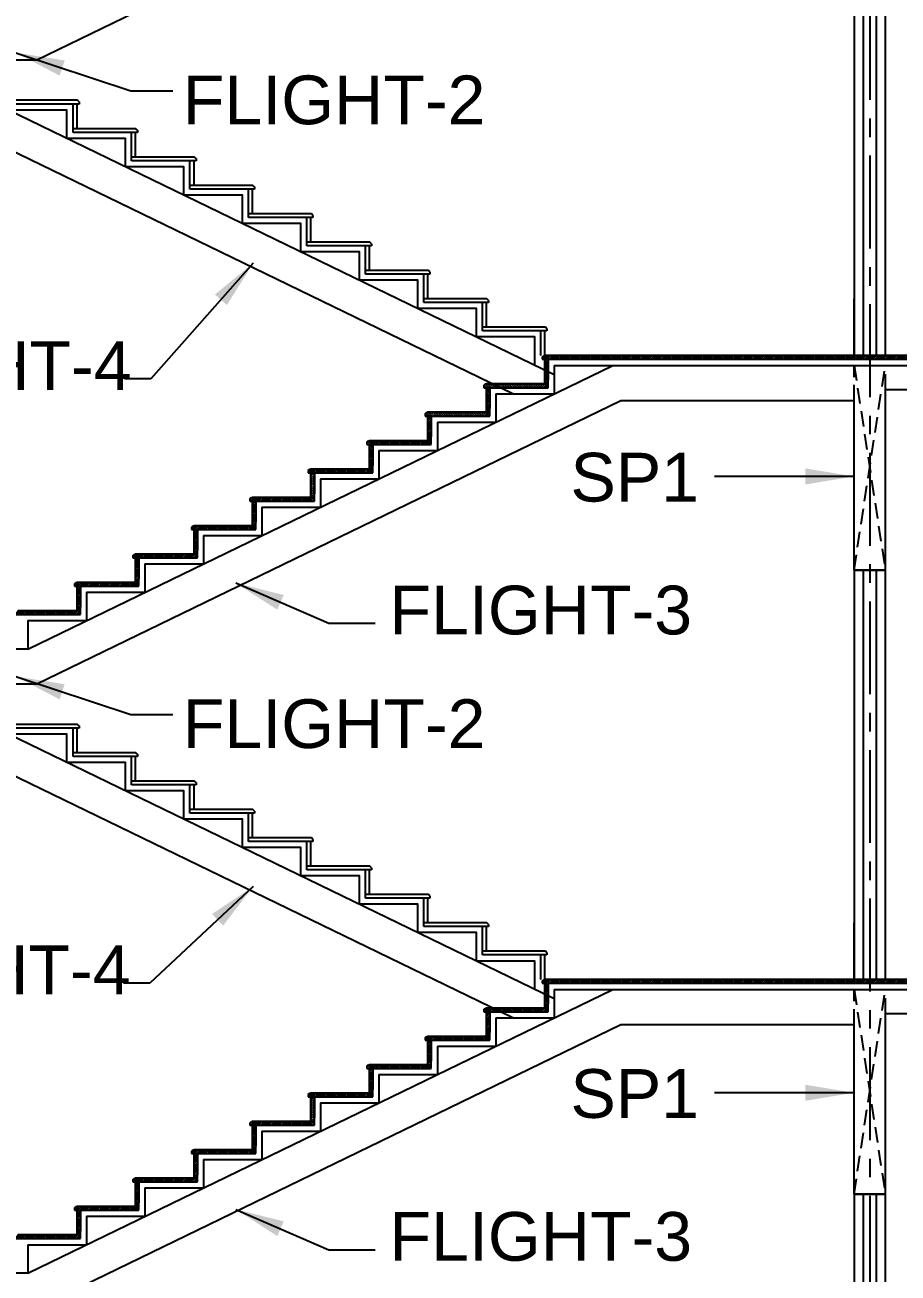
# Model space of a CAD drawing. Header units: inches. Extents: x 42351 to 118476, y -157843 to -108551.
# Drawn here: x 45716 to 50195, y -125202 to -118802 of the extents above; entities that cross this region are included whole.
import ezdxf
from ezdxf.enums import TextEntityAlignment as Align

# ---------------------------------------------------------------- set-up
doc = ezdxf.new("R2010")
doc.units = ezdxf.units.IN
doc.header["$MEASUREMENT"] = 0
doc.linetypes.add('CENTER', pattern=[50.8, 31.75, -6.35, 6.35, -6.35])
doc.linetypes.add('HIDDEN2', pattern=[4.7625, 3.175, -1.5875])
for name, color, linetype in [('1', 8, 'Continuous'), ('4', 4, 'Continuous'), ('AR-Column', 40, 'Continuous'), ('AR-Elevation-3', 15, 'Continuous'), ('AR-Staircase', 14, 'Continuous'), ('AR-Window', 9, 'Continuous'), ('ARROW', 5, 'Continuous'), ('GRID', 8, 'CENTER'), ('STEP LINE', 6, 'Continuous')]:
    doc.layers.add(name, color=color, linetype=linetype)
doc.layers.add('HATCH', color=252, linetype='Continuous', lineweight=9)
doc.layers.add('text', color=4, linetype='Continuous', lineweight=30)
doc.styles.add('T200', font='sanss___.ttf', dxfattribs={"height": 250})
doc.styles.add('T300', font='sanss___.ttf', dxfattribs={"height": 350})
doc.dimstyles.new('T 200', dxfattribs={"dimtxt": 250, "dimasz": 150, "dimexe": 1, "dimexo": 0, "dimgap": 50, "dimtad": 1, "dimdec": 0, "dimdsep": 46, "dimtxsty": 'T200', "dimblk": 'ARCHTICK', "dimcen": 2.5, "dimdle": 1, "dimclrd": 5, "dimclre": 253, "dimclrt": 1, "dimadec": 0, "dimazin": 0, "dimtfac": 1, "dimtdec": 0, "dimtmove": 2, "dimatfit": 3, "dimfxl": 0, "dimarcsym": 0})

# ---------------------------------------------------------------- blocks, each defined once
blk = doc.blocks.new('_ARCHTICK')
at = {"color": 0, "linetype": 'ByBlock', "const_width": 0.15}
blk.add_lwpolyline([(-0.5, -0.5), (0.5, 0.5)], dxfattribs=at)

msp = doc.modelspace()

# ---------------------------------------------------------------- hatches: boundary and pattern name
at = {"layer": 'HATCH'}
h = msp.add_hatch(dxfattribs=at)
h.set_pattern_fill('ANSI31', color=8, scale=50, angle=180, style=0)
h.set_pattern_definition([(45, (40761.357, -120310.4374), (-4.4194174, 4.4194174), [])])
h.paths.add_polyline_path([(48081.8, -120661.6), (48400.8, -120661.6), (48400.8, -120642.6), (48081.8, -120642.6)])
h.paths.add_polyline_path([(48381.8, -120642.6), (48400.8, -120642.6), (48400.8, -120623.6), (48400.8, -120497.1), (48400.8, -120497.1), (48381.8, -120497.1), (48381.8, -120642.6)])
h.paths.add_polyline_path([(48069.8, -120650.6), (48069.8, -120661.6), (48081.8, -120661.6), (48081.8, -120642.6), (48077.8, -120642.6)])
h = msp.add_hatch(dxfattribs=at)
h.set_pattern_fill('ANSI31', color=8, scale=50, angle=180, style=0)
h.set_pattern_definition([(45, (40761.357, -120310.4374), (-4.4194174, 4.4194174), [])])
h.paths.add_polyline_path([(48369.8, -120516.1), (48369.8, -120505.1), (48377.8, -120497.1), (48381.8, -120497.1), (48381.8, -120516.1)])
h = msp.add_hatch(dxfattribs=at)
h.set_pattern_fill('ANSI31', color=8, scale=50, angle=180, style=0)
h.set_pattern_definition([(45, (40761.3585, -120310.4374), (-4.4194174, 4.4194174), [])])
h.paths.add_polyline_path([(48400.9, -120516.1), (51037.3, -120516.1), (51037.3, -120497.1), (48400.9, -120497.1)])
h = msp.add_hatch(dxfattribs=at)
h.set_pattern_fill('ANSI31', color=8, scale=50, angle=180, style=0)
h.set_pattern_definition([(45, (40361.357, -120455.892), (-4.4194174, 4.4194174), [])])
h.paths.add_polyline_path([(47781.8, -120807), (48100.8, -120807), (48100.8, -120788), (47781.8, -120788)])
h.paths.add_polyline_path([(47769.8, -120796), (47769.8, -120807), (47781.8, -120807), (47781.8, -120788), (47777.8, -120788)])
h.paths.add_polyline_path([(48100.8, -120661.6), (48081.8, -120661.6), (48081.8, -120788), (48100.8, -120788), (48100.8, -120769)])
h = msp.add_hatch(dxfattribs=at)
h.set_pattern_fill('ANSI31', color=8, scale=50, angle=180, style=0)
h.set_pattern_definition([(45, (40061.357, -120601.3465), (-4.4194174, 4.4194174), [])])
h.paths.add_polyline_path([(47481.8, -120952.5), (47800.8, -120952.5), (47800.8, -120933.5), (47481.8, -120933.5)])
h.paths.add_polyline_path([(47469.8, -120941.5), (47469.8, -120952.5), (47481.8, -120952.5), (47481.8, -120933.5), (47477.8, -120933.5)])
h.paths.add_polyline_path([(47800.8, -120807), (47781.8, -120807), (47781.8, -120933.5), (47800.8, -120933.5), (47800.8, -120914.5)])
h = msp.add_hatch(dxfattribs=at)
h.set_pattern_fill('ANSI31', color=8, scale=50, angle=180, style=0)
h.set_pattern_definition([(45, (39761.357, -120746.801), (-4.4194174, 4.4194174), [])])
h.paths.add_polyline_path([(47181.8, -121098), (47500.8, -121098), (47500.8, -121079), (47181.8, -121079)])
h.paths.add_polyline_path([(47169.8, -121087), (47169.8, -121098), (47181.8, -121098), (47181.8, -121079), (47177.8, -121079)])
h.paths.add_polyline_path([(47500.8, -120952.5), (47481.8, -120952.5), (47481.8, -121079), (47500.8, -121079), (47500.8, -121060)])
h = msp.add_hatch(dxfattribs=at)
h.set_pattern_fill('ANSI31', color=8, scale=50, angle=180, style=0)
h.set_pattern_definition([(45, (39461.357, -120892.2555), (-4.4194174, 4.4194174), [])])
h.paths.add_polyline_path([(46881.8, -121243.4), (47200.8, -121243.4), (47200.8, -121224.4), (46881.8, -121224.4)])
h.paths.add_polyline_path([(46869.8, -121232.4), (46869.8, -121243.4), (46881.8, -121243.4), (46881.8, -121224.4), (46877.8, -121224.4)])
h.paths.add_polyline_path([(47200.8, -121098), (47181.8, -121098), (47181.8, -121224.4), (47200.8, -121224.4), (47200.8, -121205.4)])
h = msp.add_hatch(dxfattribs=at)
h.set_pattern_fill('ANSI31', color=8, scale=50, angle=180, style=0)
h.set_pattern_definition([(45, (39161.357, -121037.71), (-4.4194174, 4.4194174), [])])
h.paths.add_polyline_path([(46581.8, -121388.9), (46900.8, -121388.9), (46900.8, -121369.9), (46581.8, -121369.9)])
h.paths.add_polyline_path([(46569.8, -121377.9), (46569.8, -121388.9), (46581.8, -121388.9), (46581.8, -121369.9), (46577.8, -121369.9)])
h.paths.add_polyline_path([(46900.8, -121243.4), (46881.8, -121243.4), (46881.8, -121369.9), (46900.8, -121369.9), (46900.8, -121350.9)])
h = msp.add_hatch(dxfattribs=at)
h.set_pattern_fill('ANSI31', color=8, scale=50, angle=180, style=0)
h.set_pattern_definition([(45, (38861.357, -121183.1646), (-4.4194174, 4.4194174), [])])
h.paths.add_polyline_path([(46281.8, -121534.3), (46600.8, -121534.3), (46600.8, -121515.3), (46281.8, -121515.3)])
h.paths.add_polyline_path([(46269.8, -121523.3), (46269.8, -121534.3), (46281.8, -121534.3), (46281.8, -121515.3), (46277.8, -121515.3)])
h.paths.add_polyline_path([(46600.8, -121388.9), (46581.8, -121388.9), (46581.8, -121515.3), (46600.8, -121515.3), (46600.8, -121496.3)])
h = msp.add_hatch(dxfattribs=at)
h.set_pattern_fill('ANSI31', color=8, scale=50, angle=180, style=0)
h.set_pattern_definition([(45, (38561.357, -121328.619), (-4.4194174, 4.4194174), [])])
h.paths.add_polyline_path([(45981.8, -121679.8), (46300.8, -121679.8), (46300.8, -121660.8), (45981.8, -121660.8)])
h.paths.add_polyline_path([(45969.8, -121668.8), (45969.8, -121679.8), (45981.8, -121679.8), (45981.8, -121660.8), (45977.8, -121660.8)])
h.paths.add_polyline_path([(46300.8, -121534.3), (46281.8, -121534.3), (46281.8, -121660.8), (46300.8, -121660.8), (46300.8, -121641.8)])
h = msp.add_hatch(dxfattribs=at)
h.set_pattern_fill('ANSI31', color=8, scale=50, angle=180, style=0)
h.set_pattern_definition([(45, (38261.357, -121474.074), (-4.4194174, 4.4194174), [])])
h.paths.add_polyline_path([(45681.8, -121825.2), (46000.8, -121825.2), (46000.8, -121806.2), (45681.8, -121806.2)])
h.paths.add_polyline_path([(45669.8, -121814.2), (45669.8, -121825.2), (45681.8, -121825.2), (45681.8, -121806.2), (45677.8, -121806.2)])
h.paths.add_polyline_path([(46000.8, -121679.8), (45981.8, -121679.8), (45981.8, -121806.2), (46000.8, -121806.2), (46000.8, -121787.2)])
h = msp.add_hatch(dxfattribs=at)
h.set_pattern_fill('ANSI31', color=8, scale=50, angle=180, style=0)
h.set_pattern_definition([(45, (40761.357, -123510.4374), (-4.4194174, 4.4194174), [])])
h.paths.add_polyline_path([(48081.8, -123861.6), (48400.8, -123861.6), (48400.8, -123842.6), (48081.8, -123842.6)])
h.paths.add_polyline_path([(48381.8, -123842.6), (48400.8, -123842.6), (48400.8, -123823.6), (48400.8, -123697.1), (48400.8, -123697.1), (48381.8, -123697.1), (48381.8, -123842.6)])
h.paths.add_polyline_path([(48069.8, -123850.6), (48069.8, -123861.6), (48081.8, -123861.6), (48081.8, -123842.6), (48077.8, -123842.6)])
h = msp.add_hatch(dxfattribs=at)
h.set_pattern_fill('ANSI31', color=8, scale=50, angle=180, style=0)
h.set_pattern_definition([(45, (40761.357, -123510.4374), (-4.4194174, 4.4194174), [])])
h.paths.add_polyline_path([(48369.8, -123716.1), (48369.8, -123705.1), (48377.8, -123697.1), (48381.8, -123697.1), (48381.8, -123716.1)])
h = msp.add_hatch(dxfattribs=at)
h.set_pattern_fill('ANSI31', color=8, scale=50, angle=180, style=0)
h.set_pattern_definition([(45, (40761.3585, -123510.4374), (-4.4194174, 4.4194174), [])])
h.paths.add_polyline_path([(48400.9, -123716.1), (51037.3, -123716.1), (51037.3, -123697.1), (48400.9, -123697.1)])
h = msp.add_hatch(dxfattribs=at)
h.set_pattern_fill('ANSI31', color=8, scale=50, angle=180, style=0)
h.set_pattern_definition([(45, (40361.357, -123655.892), (-4.4194174, 4.4194174), [])])
h.paths.add_polyline_path([(47781.8, -124007), (48100.8, -124007), (48100.8, -123988), (47781.8, -123988)])
h.paths.add_polyline_path([(47769.8, -123996), (47769.8, -124007), (47781.8, -124007), (47781.8, -123988), (47777.8, -123988)])
h.paths.add_polyline_path([(48100.8, -123861.6), (48081.8, -123861.6), (48081.8, -123988), (48100.8, -123988), (48100.8, -123969)])
h = msp.add_hatch(dxfattribs=at)
h.set_pattern_fill('ANSI31', color=8, scale=50, angle=180, style=0)
h.set_pattern_definition([(45, (40061.357, -123801.3465), (-4.4194174, 4.4194174), [])])
h.paths.add_polyline_path([(47481.8, -124152.5), (47800.8, -124152.5), (47800.8, -124133.5), (47481.8, -124133.5)])
h.paths.add_polyline_path([(47469.8, -124141.5), (47469.8, -124152.5), (47481.8, -124152.5), (47481.8, -124133.5), (47477.8, -124133.5)])
h.paths.add_polyline_path([(47800.8, -124007), (47781.8, -124007), (47781.8, -124133.5), (47800.8, -124133.5), (47800.8, -124114.5)])
h = msp.add_hatch(dxfattribs=at)
h.set_pattern_fill('ANSI31', color=8, scale=50, angle=180, style=0)
h.set_pattern_definition([(45, (39761.357, -123946.801), (-4.4194174, 4.4194174), [])])
h.paths.add_polyline_path([(47181.8, -124298), (47500.8, -124298), (47500.8, -124279), (47181.8, -124279)])
h.paths.add_polyline_path([(47169.8, -124287), (47169.8, -124298), (47181.8, -124298), (47181.8, -124279), (47177.8, -124279)])
h.paths.add_polyline_path([(47500.8, -124152.5), (47481.8, -124152.5), (47481.8, -124279), (47500.8, -124279), (47500.8, -124260)])
h = msp.add_hatch(dxfattribs=at)
h.set_pattern_fill('ANSI31', color=8, scale=50, angle=180, style=0)
h.set_pattern_definition([(45, (39461.357, -124092.2555), (-4.4194174, 4.4194174), [])])
h.paths.add_polyline_path([(46881.8, -124443.4), (47200.8, -124443.4), (47200.8, -124424.4), (46881.8, -124424.4)])
h.paths.add_polyline_path([(46869.8, -124432.4), (46869.8, -124443.4), (46881.8, -124443.4), (46881.8, -124424.4), (46877.8, -124424.4)])
h.paths.add_polyline_path([(47200.8, -124298), (47181.8, -124298), (47181.8, -124424.4), (47200.8, -124424.4), (47200.8, -124405.4)])
h = msp.add_hatch(dxfattribs=at)
h.set_pattern_fill('ANSI31', color=8, scale=50, angle=180, style=0)
h.set_pattern_definition([(45, (39161.357, -124237.71), (-4.4194174, 4.4194174), [])])
h.paths.add_polyline_path([(46581.8, -124588.9), (46900.8, -124588.9), (46900.8, -124569.9), (46581.8, -124569.9)])
h.paths.add_polyline_path([(46569.8, -124577.9), (46569.8, -124588.9), (46581.8, -124588.9), (46581.8, -124569.9), (46577.8, -124569.9)])
h.paths.add_polyline_path([(46900.8, -124443.4), (46881.8, -124443.4), (46881.8, -124569.9), (46900.8, -124569.9), (46900.8, -124550.9)])
h = msp.add_hatch(dxfattribs=at)
h.set_pattern_fill('ANSI31', color=8, scale=50, angle=180, style=0)
h.set_pattern_definition([(45, (38861.357, -124383.1646), (-4.4194174, 4.4194174), [])])
h.paths.add_polyline_path([(46281.8, -124734.3), (46600.8, -124734.3), (46600.8, -124715.3), (46281.8, -124715.3)])
h.paths.add_polyline_path([(46269.8, -124723.3), (46269.8, -124734.3), (46281.8, -124734.3), (46281.8, -124715.3), (46277.8, -124715.3)])
h.paths.add_polyline_path([(46600.8, -124588.9), (46581.8, -124588.9), (46581.8, -124715.3), (46600.8, -124715.3), (46600.8, -124696.3)])
h = msp.add_hatch(dxfattribs=at)
h.set_pattern_fill('ANSI31', color=8, scale=50, angle=180, style=0)
h.set_pattern_definition([(45, (38561.357, -124528.619), (-4.4194174, 4.4194174), [])])
h.paths.add_polyline_path([(45981.8, -124879.8), (46300.8, -124879.8), (46300.8, -124860.8), (45981.8, -124860.8)])
h.paths.add_polyline_path([(45969.8, -124868.8), (45969.8, -124879.8), (45981.8, -124879.8), (45981.8, -124860.8), (45977.8, -124860.8)])
h.paths.add_polyline_path([(46300.8, -124734.3), (46281.8, -124734.3), (46281.8, -124860.8), (46300.8, -124860.8), (46300.8, -124841.8)])
h = msp.add_hatch(dxfattribs=at)
h.set_pattern_fill('ANSI31', color=8, scale=50, angle=180, style=0)
h.set_pattern_definition([(45, (38261.357, -124674.074), (-4.4194174, 4.4194174), [])])
h.paths.add_polyline_path([(45681.8, -125025.2), (46000.8, -125025.2), (46000.8, -125006.2), (45681.8, -125006.2)])
h.paths.add_polyline_path([(45669.8, -125014.2), (45669.8, -125025.2), (45681.8, -125025.2), (45681.8, -125006.2), (45677.8, -125006.2)])
h.paths.add_polyline_path([(46000.8, -124879.8), (45981.8, -124879.8), (45981.8, -125006.2), (46000.8, -125006.2), (46000.8, -124987.2)])

# ---------------------------------------------------------------- linework, layer by layer
at = {"layer": '1', "linetype": 'HIDDEN2', "ltscale": 25}
for p, q in [((49969.8, -120727.1, 0), (49969.8, -120547.1, 0)), ((49969.8, -120547.1, 0), (50129.8, -121597.1, 0)), ((49969.8, -121597.1, 0), (50129.8, -120547.1, 0)), ((50129.8, -120672.1, 0), (50129.8, -120547.1, 0)), ((49969.8, -123927.1, 0), (49969.8, -123747.1, 0)), ((49969.8, -123747.1, 0), (50129.8, -124797.1, 0)), ((49969.8, -124797.1, 0), (50129.8, -123747.1, 0)), ((50129.8, -123872.1, 0), (50129.8, -123747.1, 0))]:
    msp.add_line(p, q, dxfattribs=at)
at = {"layer": '4'}
for p, q in [((45773.1, -118981.7), (48773.1, -117527.1)), ((45773.1, -118981.7), (44129.8, -118981.7, 0)), ((48431.8, -120595.6), (45331.8, -119092.6)), ((48219.2, -120692.6), (45290.4, -119272.6)), ((45731.8, -122001.7), (48731.8, -120547.1)), ((48731.8, -120547.1), (51037.3, -120547.1)), ((50129.8, -121597.1, 0), (50129.8, -120671.3, 0)), ((50129.8, -120671.3), (51037.3, -120671.3)), ((45773.1, -122181.7), (48773.1, -120727.1)), ((48773.1, -120727.1), (49969.8, -120727.1)), ((49969.8, -121597.1), (49969.8, -120727.1)), ((49969.8, -121597.1), (50129.8, -121597.1)), ((45731.8, -122001.7), (44129.7, -122001.7)), ((45773.1, -122181.7), (44129.8, -122181.7, 0)), ((48431.8, -123795.6), (45331.8, -122292.6)), ((48219.2, -123892.6), (45290.4, -122472.6)), ((45731.8, -125201.7), (48731.8, -123747.1)), ((48731.8, -123747.1), (51037.3, -123747.1)), ((50129.8, -124797.1, 0), (50129.8, -123871.3, 0)), ((50129.8, -123871.3), (51037.3, -123871.3)), ((45773.1, -125381.7), (48773.1, -123927.1)), ((48773.1, -123927.1), (49969.8, -123927.1)), ((49969.8, -124797.1), (49969.8, -123927.1)), ((49969.8, -124797.1), (50129.8, -124797.1)), ((45731.8, -125201.7), (44129.8, -125201.7))]:
    msp.add_line(p, q, dxfattribs=at)
at = {"layer": 'AR-Column'}
for p, q in [((49969.8, -121597.1, 0), (50129.8, -121597.1, 0)), ((49969.8, -124797.1, 0), (50129.8, -124797.1, 0))]:
    msp.add_line(p, q, dxfattribs=at)
at = {"layer": 'AR-Elevation-3', "color": 8}
for p, q in [((45985.8, -119188), (45662.8, -119188)), ((45981.8, -119207), (45662.8, -119207)), ((45985.8, -119188), (45681.8, -119188)), ((45981.8, -119188), (45862.6, -119188)), ((45985.8, -119188), (45862.6, -119188)), ((45993.8, -119207), (45862.6, -119207)), ((45962.8, -119333.5), (45962.8, -119207)), ((45981.8, -119207), (45981.8, -119333.5)), ((45993.8, -119196), (45985.8, -119188)), ((45993.8, -119196), (45993.8, -119207)), ((46285.8, -119333.5), (45962.8, -119333.5)), ((45962.8, -119352.5), (45962.8, -119333.5)), ((46281.8, -119352.5), (45962.8, -119352.5)), ((46285.8, -119333.5), (45981.8, -119333.5)), ((46285.8, -119333.5), (46162.6, -119333.5)), ((46281.8, -119333.5), (46162.6, -119333.5)), ((46293.8, -119352.5), (46162.6, -119352.5)), ((46262.8, -119479), (46262.8, -119352.5)), ((46281.8, -119352.5), (46281.8, -119479)), ((46293.8, -119341.5), (46285.8, -119333.5)), ((46293.8, -119341.5), (46293.8, -119352.5)), ((46585.8, -119479), (46262.8, -119479)), ((46262.8, -119498), (46262.8, -119479)), ((46585.8, -119479), (46452.6, -119479)), ((46585.8, -119479), (46452.6, -119479)), ((46581.8, -119479), (46462.6, -119479)), ((46593.8, -119487), (46585.8, -119479)), ((46593.8, -119487), (46593.8, -119498)), ((46593.8, -119498), (46262.8, -119498)), ((46581.8, -119498), (46452.6, -119498)), ((46562.8, -119624.4), (46562.8, -119498)), ((46581.8, -119498), (46581.8, -119624.4)), ((46885.8, -119624.4), (46562.8, -119624.4)), ((46562.8, -119643.4), (46562.8, -119624.4)), ((46881.8, -119643.4), (46562.8, -119643.4)), ((46885.8, -119624.4), (46581.8, -119624.4)), ((46885.8, -119624.4), (46762.6, -119624.4)), ((46881.8, -119624.4), (46762.6, -119624.4)), ((46893.8, -119643.4), (46762.6, -119643.4)), ((46862.8, -119769.9), (46862.8, -119643.4)), ((46881.8, -119643.4), (46881.8, -119769.9)), ((46893.8, -119632.4), (46885.8, -119624.4)), ((46893.8, -119632.4), (46893.8, -119643.4)), ((47185.8, -119769.9), (46862.8, -119769.9)), ((46862.8, -119788.9), (46862.8, -119769.9)), ((47181.8, -119788.9), (46862.8, -119788.9)), ((47185.8, -119769.9), (46881.8, -119769.9)), ((47181.8, -119769.9), (47062.6, -119769.9)), ((47185.8, -119769.9), (47062.6, -119769.9)), ((47193.8, -119788.9), (47062.6, -119788.9)), ((47162.8, -119915.3), (47162.8, -119788.9)), ((47181.8, -119788.9), (47181.8, -119915.3)), ((47193.8, -119777.9), (47185.8, -119769.9)), ((47193.8, -119777.9), (47193.8, -119788.9)), ((47485.8, -119915.3), (47162.8, -119915.3)), ((47162.8, -119934.3), (47162.8, -119915.3)), ((47481.8, -119934.3), (47162.8, -119934.3)), ((47485.8, -119915.3), (47181.8, -119915.3)), ((47481.8, -119915.3), (47362.6, -119915.3)), ((47485.8, -119915.3), (47362.6, -119915.3)), ((47493.8, -119934.3), (47362.6, -119934.3)), ((47462.8, -120060.8), (47462.8, -119934.3)), ((47481.8, -119934.3), (47481.8, -120060.8)), ((47493.8, -119923.3), (47485.8, -119915.3)), ((47493.8, -119923.3), (47493.8, -119934.3)), ((47785.8, -120060.8), (47462.8, -120060.8)), ((47462.8, -120079.8), (47462.8, -120060.8)), ((47785.8, -120060.8), (47481.8, -120060.8)), ((47781.8, -120060.8), (47662.6, -120060.8)), ((47785.8, -120060.8), (47662.6, -120060.8)), ((47793.8, -120068.8), (47785.8, -120060.8)), ((47781.8, -120079.8), (47462.8, -120079.8)), ((47793.8, -120079.8), (47662.6, -120079.8)), ((47762.8, -120225.2), (47762.8, -120079.8)), ((47781.8, -120079.8), (47781.8, -120206.2)), ((47793.8, -120068.8), (47793.8, -120079.8)), ((48085.8, -120206.2), (47762.8, -120206.2)), ((48081.8, -120225.2), (47762.8, -120225.2)), ((48085.8, -120206.2), (47781.8, -120206.2)), ((48081.8, -120206.2), (47962.6, -120206.2)), ((48085.8, -120206.2), (47962.6, -120206.2)), ((48093.8, -120225.2), (47962.6, -120225.2)), ((48062.8, -120351.7), (48062.8, -120225.2)), ((48081.8, -120225.2), (48081.8, -120351.7)), ((48093.8, -120214.2), (48085.8, -120206.2)), ((48093.8, -120214.2), (48093.8, -120225.2)), ((49969.8, -120497.1, 0), (49969.8, -120206.2, 0)), ((48240.7, -120351.7), (48062.8, -120351.7)), ((48062.8, -120370.7), (48062.8, -120351.7)), ((48393.8, -120370.7), (48062.8, -120370.7)), ((48385.8, -120351.7), (48081.8, -120351.7)), ((48381.8, -120370.7), (48247.4, -120370.7)), ((48381.8, -120351.7), (48285.4, -120351.7)), ((48385.8, -120351.7), (48285.4, -120351.7)), ((48385.8, -120351.7), (48285.4, -120351.7)), ((48362.8, -120497.1), (48362.8, -120370.7)), ((48381.8, -120370.7), (48381.8, -120497.1)), ((48393.8, -120359.7), (48385.8, -120351.7)), ((48393.8, -120359.7), (48393.8, -120370.7)), ((45985.8, -122388), (45662.8, -122388)), ((45981.8, -122407), (45662.8, -122407)), ((45985.8, -122388), (45681.8, -122388)), ((45985.8, -122388), (45862.6, -122388)), ((45981.8, -122388), (45862.6, -122388)), ((45993.8, -122407), (45862.6, -122407)), ((45962.8, -122533.5), (45962.8, -122407)), ((45981.8, -122407), (45981.8, -122533.5)), ((45993.8, -122396), (45985.8, -122388)), ((45993.8, -122396), (45993.8, -122407)), ((45962.8, -122552.5), (45962.8, -122533.5)), ((46285.8, -122533.5), (45962.8, -122533.5)), ((46281.8, -122552.5), (45962.8, -122552.5)), ((46285.8, -122533.5), (45981.8, -122533.5)), ((46285.8, -122533.5), (46162.6, -122533.5)), ((46281.8, -122533.5), (46162.6, -122533.5)), ((46293.8, -122552.5), (46162.6, -122552.5)), ((46262.8, -122679), (46262.8, -122552.5)), ((46281.8, -122552.5), (46281.8, -122679)), ((46293.8, -122541.5), (46285.8, -122533.5)), ((46293.8, -122541.5), (46293.8, -122552.5)), ((46402.6, -122679), (46262.8, -122679)), ((46262.8, -122698), (46262.8, -122679)), ((46585.8, -122679), (46281.8, -122679)), ((46585.8, -122679), (46452.6, -122679)), ((46585.8, -122679), (46462.6, -122679)), ((46581.8, -122679), (46462.6, -122679)), ((46593.8, -122687), (46585.8, -122679)), ((46593.8, -122687), (46593.8, -122698)), ((46593.8, -122698), (46262.8, -122698)), ((46581.8, -122698), (46452.6, -122698)), ((46562.8, -122824.4), (46562.8, -122698)), ((46581.8, -122698), (46581.8, -122824.4)), ((46885.8, -122824.4), (46562.8, -122824.4)), ((46562.8, -122843.4), (46562.8, -122824.4)), ((46881.8, -122843.4), (46562.8, -122843.4)), ((46885.8, -122824.4), (46581.8, -122824.4)), ((46885.8, -122824.4), (46762.6, -122824.4)), ((46881.8, -122824.4), (46762.6, -122824.4)), ((46893.8, -122843.4), (46762.6, -122843.4)), ((46862.8, -122969.9), (46862.8, -122843.4)), ((46881.8, -122843.4), (46881.8, -122969.9)), ((46893.8, -122832.4), (46885.8, -122824.4)), ((46893.8, -122832.4), (46893.8, -122843.4)), ((47185.8, -122969.9), (46862.8, -122969.9)), ((46862.8, -122988.9), (46862.8, -122969.9)), ((47181.8, -122988.9), (46862.8, -122988.9)), ((47185.8, -122969.9), (46881.8, -122969.9)), ((47181.8, -122969.9), (47062.6, -122969.9)), ((47185.8, -122969.9), (47062.6, -122969.9)), ((47193.8, -122988.9), (47062.6, -122988.9)), ((47162.8, -123115.3), (47162.8, -122988.9)), ((47181.8, -122988.9), (47181.8, -123115.3)), ((47193.8, -122977.9), (47185.8, -122969.9)), ((47193.8, -122977.9), (47193.8, -122988.9)), ((47485.8, -123115.3), (47162.8, -123115.3)), ((47162.8, -123134.3), (47162.8, -123115.3)), ((47481.8, -123134.3), (47162.8, -123134.3)), ((47485.8, -123115.3), (47181.8, -123115.3)), ((47481.8, -123115.3), (47362.6, -123115.3)), ((47485.8, -123115.3), (47362.6, -123115.3)), ((47493.8, -123134.3), (47362.6, -123134.3)), ((47462.8, -123260.8), (47462.8, -123134.3)), ((47481.8, -123134.3), (47481.8, -123260.8)), ((47493.8, -123123.3), (47485.8, -123115.3)), ((47493.8, -123123.3), (47493.8, -123134.3)), ((47623.2, -123260.8), (47462.8, -123260.8)), ((47462.8, -123279.8), (47462.8, -123260.8)), ((47781.8, -123260.8), (47481.8, -123260.8)), ((47785.8, -123260.8), (47648.2, -123260.8)), ((47785.8, -123260.8), (47648.2, -123260.8)), ((47785.8, -123260.8), (47662.6, -123260.8)), ((47793.8, -123268.8), (47785.8, -123260.8)), ((47793.8, -123279.8), (47462.8, -123279.8)), ((47781.8, -123279.8), (47660.7, -123279.8)), ((47762.8, -123406.2), (47762.8, -123279.8)), ((47781.8, -123279.8), (47781.8, -123406.2)), ((47793.8, -123268.8), (47793.8, -123279.8)), ((47762.8, -123425.2), (47762.8, -123406.2)), ((48085.8, -123406.2), (47762.8, -123406.2)), ((48081.8, -123425.2), (47762.8, -123425.2)), ((48085.8, -123406.2), (47781.8, -123406.2)), ((48081.8, -123406.2), (47962.6, -123406.2)), ((48085.8, -123406.2), (47962.6, -123406.2)), ((48093.8, -123425.2), (47962.6, -123425.2)), ((48062.8, -123551.7), (48062.8, -123425.2)), ((48081.8, -123425.2), (48081.8, -123551.7)), ((48093.8, -123414.2), (48085.8, -123406.2)), ((48093.8, -123414.2), (48093.8, -123425.2)), ((49969.8, -123697.1, 0), (49969.8, -123406.2, 0)), ((48062.8, -123570.7), (48062.8, -123551.7)), ((48381.8, -123551.7), (48062.8, -123551.7)), ((48393.8, -123570.7), (48062.8, -123570.7)), ((48381.8, -123570.7), (48247.4, -123570.7)), ((48385.8, -123551.7), (48285.4, -123551.7)), ((48385.8, -123551.7), (48285.4, -123551.7)), ((48385.8, -123551.7), (48285.4, -123551.7)), ((48362.8, -123697.1), (48362.8, -123570.7)), ((48381.8, -123570.7), (48381.8, -123697.1)), ((48393.8, -123559.7), (48385.8, -123551.7)), ((48393.8, -123559.7), (48393.8, -123570.7)), ((48381.8, -123697.1), (49279.2, -123697.1))]:
    msp.add_line(p, q, dxfattribs=at)
at = {"layer": 'AR-Staircase', "color": 8}
for p, q in [((48369.8, -120505.1), (48377.8, -120497.1)), ((48369.8, -120505.1), (48369.8, -120516.1)), ((48377.8, -120497.1), (51037.3, -120497.1)), ((51037.3, -120497.1), (48381.8, -120497.1)), ((48369.8, -120516.1), (51037.3, -120516.1)), ((48381.8, -120516.1), (48381.8, -120642.6)), ((48400.8, -120516.1), (48400.8, -120623.6)), ((48400.8, -120642.6), (48400.8, -120623.6)), ((48069.8, -120650.6), (48077.8, -120642.6)), ((48069.8, -120650.6), (48069.8, -120661.6)), ((48069.8, -120661.6), (48400.8, -120661.6)), ((48077.8, -120642.6), (48400.8, -120642.6)), ((48381.8, -120642.6), (48081.8, -120642.6)), ((48081.8, -120661.6), (48081.8, -120788)), ((48100.8, -120661.6), (48100.8, -120769)), ((48400.8, -120642.6), (48391.8, -120642.6)), ((48400.8, -120661.6), (48400.8, -120642.6)), ((48400.8, -120661.6), (48400.8, -120642.6)), ((47769.8, -120796), (47777.8, -120788)), ((47769.8, -120796), (47769.8, -120807)), ((47769.8, -120807), (48100.8, -120807)), ((47777.8, -120788), (48100.8, -120788)), ((48081.8, -120788), (47781.8, -120788)), ((47781.8, -120807), (47781.8, -120933.5)), ((47800.8, -120807), (47800.8, -120914.5)), ((48100.8, -120788), (48091.8, -120788)), ((48100.8, -120788), (48100.8, -120769)), ((48100.8, -120807), (48100.8, -120788)), ((48100.8, -120807), (48100.8, -120788)), ((47469.8, -120941.5), (47477.8, -120933.5)), ((47469.8, -120941.5), (47469.8, -120952.5)), ((47469.8, -120952.5), (47800.8, -120952.5)), ((47477.8, -120933.5), (47800.8, -120933.5)), ((47781.8, -120933.5), (47481.8, -120933.5)), ((47481.8, -120952.5), (47481.8, -121079)), ((47500.8, -120952.5), (47500.8, -121060)), ((47800.8, -120933.5), (47791.8, -120933.5)), ((47800.8, -120933.5), (47800.8, -120914.5)), ((47800.8, -120952.5), (47800.8, -120933.5)), ((47800.8, -120952.5), (47800.8, -120933.5)), ((47169.8, -121087), (47177.8, -121079)), ((47169.8, -121087), (47169.8, -121098)), ((47177.8, -121079), (47500.8, -121079)), ((47481.8, -121079), (47181.8, -121079)), ((47500.8, -121079), (47491.8, -121079)), ((47500.8, -121079), (47500.8, -121060)), ((47500.8, -121098), (47500.8, -121079)), ((47500.8, -121098), (47500.8, -121079)), ((47169.8, -121098), (47500.8, -121098)), ((47181.8, -121098), (47181.8, -121224.4)), ((47200.8, -121098), (47200.8, -121205.4)), ((47200.8, -121224.4), (47200.8, -121205.4)), ((46869.8, -121232.4), (46877.8, -121224.4)), ((46869.8, -121232.4), (46869.8, -121243.4)), ((46869.8, -121243.4), (47200.8, -121243.4)), ((46877.8, -121224.4), (47200.8, -121224.4)), ((47181.8, -121224.4), (46881.8, -121224.4)), ((46881.8, -121243.4), (46881.8, -121369.9)), ((46900.8, -121243.4), (46900.8, -121350.9)), ((47200.8, -121224.4), (47191.8, -121224.4)), ((47200.8, -121243.4), (47200.8, -121224.4)), ((47200.8, -121243.4), (47200.8, -121224.4)), ((46569.8, -121377.9), (46577.8, -121369.9)), ((46569.8, -121377.9), (46569.8, -121388.9)), ((46569.8, -121388.9), (46900.8, -121388.9)), ((46577.8, -121369.9), (46900.8, -121369.9)), ((46881.8, -121369.9), (46581.8, -121369.9)), ((46581.8, -121388.9), (46581.8, -121515.3)), ((46600.8, -121388.9), (46600.8, -121496.3)), ((46900.8, -121369.9), (46891.8, -121369.9)), ((46900.8, -121369.9), (46900.8, -121350.9)), ((46900.8, -121388.9), (46900.8, -121369.9)), ((46900.8, -121388.9), (46900.8, -121369.9)), ((46269.8, -121523.3), (46277.8, -121515.3)), ((46269.8, -121523.3), (46269.8, -121534.3)), ((46269.8, -121534.3), (46600.8, -121534.3)), ((46277.8, -121515.3), (46600.8, -121515.3)), ((46581.8, -121515.3), (46281.8, -121515.3)), ((46281.8, -121534.3), (46281.8, -121660.8)), ((46300.8, -121534.3), (46300.8, -121641.8)), ((46600.8, -121515.3), (46591.8, -121515.3)), ((46600.8, -121515.3), (46600.8, -121496.3)), ((46600.8, -121534.3), (46600.8, -121515.3)), ((46600.8, -121534.3), (46600.8, -121515.3)), ((45969.8, -121668.8), (45977.8, -121660.8)), ((45977.8, -121660.8), (46300.8, -121660.8)), ((46281.8, -121660.8), (45981.8, -121660.8)), ((46300.8, -121660.8), (46291.8, -121660.8)), ((46300.8, -121660.8), (46300.8, -121641.8)), ((46300.8, -121679.8), (46300.8, -121660.8)), ((46300.8, -121679.8), (46300.8, -121660.8)), ((45969.8, -121668.8), (45969.8, -121679.8)), ((45969.8, -121679.8), (46300.8, -121679.8)), ((45981.8, -121679.8), (45981.8, -121806.2)), ((46000.8, -121679.8), (46000.8, -121787.2)), ((46000.8, -121806.2), (46000.8, -121787.2)), ((45669.8, -121825.2), (46000.8, -121825.2)), ((45677.8, -121806.2), (46000.8, -121806.2)), ((45981.8, -121806.2), (45681.8, -121806.2)), ((46000.8, -121806.2), (45991.8, -121806.2)), ((46000.8, -121825.2), (46000.8, -121806.2)), ((46000.8, -121825.2), (46000.8, -121806.2)), ((48369.8, -123705.1), (48377.8, -123697.1)), ((48369.8, -123705.1), (48369.8, -123716.1)), ((48377.8, -123697.1), (51037.3, -123697.1)), ((51037.3, -123697.1), (48381.8, -123697.1)), ((48369.8, -123716.1), (51037.3, -123716.1)), ((48381.8, -123716.1), (48381.8, -123842.6)), ((48400.8, -123716.1), (48400.8, -123823.6)), ((48400.8, -123842.6), (48400.8, -123823.6)), ((48069.8, -123850.6), (48077.8, -123842.6)), ((48069.8, -123850.6), (48069.8, -123861.6)), ((48069.8, -123861.6), (48400.8, -123861.6)), ((48077.8, -123842.6), (48400.8, -123842.6)), ((48381.8, -123842.6), (48081.8, -123842.6)), ((48081.8, -123861.6), (48081.8, -123988)), ((48100.8, -123861.6), (48100.8, -123969)), ((48400.8, -123842.6), (48391.8, -123842.6)), ((48400.8, -123861.6), (48400.8, -123842.6)), ((48400.8, -123861.6), (48400.8, -123842.6)), ((47769.8, -123996), (47777.8, -123988)), ((47769.8, -123996), (47769.8, -124007)), ((47769.8, -124007), (48100.8, -124007)), ((47777.8, -123988), (48100.8, -123988)), ((48081.8, -123988), (47781.8, -123988)), ((47781.8, -124007), (47781.8, -124133.5)), ((47800.8, -124007), (47800.8, -124114.5)), ((48100.8, -123988), (48091.8, -123988)), ((48100.8, -123988), (48100.8, -123969)), ((48100.8, -124007), (48100.8, -123988)), ((48100.8, -124007), (48100.8, -123988)), ((47469.8, -124141.5), (47477.8, -124133.5)), ((47469.8, -124141.5), (47469.8, -124152.5)), ((47469.8, -124152.5), (47800.8, -124152.5)), ((47477.8, -124133.5), (47800.8, -124133.5)), ((47781.8, -124133.5), (47481.8, -124133.5)), ((47481.8, -124152.5), (47481.8, -124279)), ((47500.8, -124152.5), (47500.8, -124260)), ((47800.8, -124133.5), (47791.8, -124133.5)), ((47800.8, -124133.5), (47800.8, -124114.5)), ((47800.8, -124152.5), (47800.8, -124133.5)), ((47800.8, -124152.5), (47800.8, -124133.5)), ((47169.8, -124287), (47177.8, -124279)), ((47169.8, -124287), (47169.8, -124298)), ((47177.8, -124279), (47500.8, -124279)), ((47481.8, -124279), (47181.8, -124279)), ((47500.8, -124279), (47491.8, -124279)), ((47500.8, -124279), (47500.8, -124260)), ((47500.8, -124298), (47500.8, -124279)), ((47500.8, -124298), (47500.8, -124279)), ((47169.8, -124298), (47500.8, -124298)), ((47181.8, -124298), (47181.8, -124424.4)), ((47200.8, -124298), (47200.8, -124405.4)), ((47200.8, -124424.4), (47200.8, -124405.4)), ((46869.8, -124432.4), (46877.8, -124424.4)), ((46869.8, -124432.4), (46869.8, -124443.4)), ((46869.8, -124443.4), (47200.8, -124443.4)), ((46877.8, -124424.4), (47200.8, -124424.4)), ((47181.8, -124424.4), (46881.8, -124424.4)), ((46881.8, -124443.4), (46881.8, -124569.9)), ((46900.8, -124443.4), (46900.8, -124550.9)), ((47200.8, -124424.4), (47191.8, -124424.4)), ((47200.8, -124443.4), (47200.8, -124424.4)), ((47200.8, -124443.4), (47200.8, -124424.4)), ((46569.8, -124577.9), (46577.8, -124569.9)), ((46569.8, -124577.9), (46569.8, -124588.9)), ((46569.8, -124588.9), (46900.8, -124588.9)), ((46577.8, -124569.9), (46900.8, -124569.9)), ((46881.8, -124569.9), (46581.8, -124569.9)), ((46581.8, -124588.9), (46581.8, -124715.3)), ((46600.8, -124588.9), (46600.8, -124696.3)), ((46900.8, -124569.9), (46891.8, -124569.9)), ((46900.8, -124569.9), (46900.8, -124550.9)), ((46900.8, -124588.9), (46900.8, -124569.9)), ((46900.8, -124588.9), (46900.8, -124569.9)), ((46269.8, -124723.3), (46277.8, -124715.3)), ((46269.8, -124723.3), (46269.8, -124734.3)), ((46269.8, -124734.3), (46600.8, -124734.3)), ((46277.8, -124715.3), (46600.8, -124715.3)), ((46581.8, -124715.3), (46281.8, -124715.3)), ((46281.8, -124734.3), (46281.8, -124860.8)), ((46300.8, -124734.3), (46300.8, -124841.8)), ((46600.8, -124715.3), (46591.8, -124715.3)), ((46600.8, -124715.3), (46600.8, -124696.3)), ((46600.8, -124734.3), (46600.8, -124715.3)), ((46600.8, -124734.3), (46600.8, -124715.3)), ((45969.8, -124868.8), (45977.8, -124860.8)), ((45977.8, -124860.8), (46300.8, -124860.8)), ((46281.8, -124860.8), (45981.8, -124860.8)), ((46300.8, -124860.8), (46291.8, -124860.8)), ((46300.8, -124860.8), (46300.8, -124841.8)), ((46300.8, -124879.8), (46300.8, -124860.8)), ((46300.8, -124879.8), (46300.8, -124860.8)), ((45969.8, -124868.8), (45969.8, -124879.8)), ((45969.8, -124879.8), (46300.8, -124879.8)), ((45981.8, -124879.8), (45981.8, -125006.2)), ((46000.8, -124879.8), (46000.8, -124987.2)), ((46000.8, -125006.2), (46000.8, -124987.2)), ((45669.8, -125025.2), (46000.8, -125025.2)), ((45677.8, -125006.2), (46000.8, -125006.2)), ((45981.8, -125006.2), (45681.8, -125006.2)), ((46000.8, -125006.2), (45991.8, -125006.2)), ((46000.8, -125025.2), (46000.8, -125006.2)), ((46000.8, -125025.2), (46000.8, -125006.2))]:
    msp.add_line(p, q, dxfattribs=at)
at = {"layer": 'AR-Window', "color": 5, "ltscale": 0.5, "elevation": 0}
for points in [[(49969.8, -120497.1), (50129.8, -120497.1), (50129.8, -118397.1), (49969.8, -118397.1)], [(50017, -118397.1), (50082.6, -118397.1), (50082.6, -120497.1), (50017, -120497.1)], [(49969.8, -123697.1), (50129.8, -123697.1), (50129.8, -121597.1), (49969.8, -121597.1)], [(50017, -121597.1), (50082.6, -121597.1), (50082.6, -123697.1), (50017, -123697.1)], [(49969.8, -126897.1), (50129.8, -126897.1), (50129.8, -124797.1), (49969.8, -124797.1)], [(50017, -124797.1), (50082.6, -124797.1), (50082.6, -126897.1), (50017, -126897.1)]]:
    msp.add_lwpolyline(points, close=True, dxfattribs=at)
at = {"layer": 'GRID', "ltscale": 15}
msp.add_line((50049.8, -110327.8), (50049.8, -152497.1), dxfattribs=at)
at = {"layer": 'STEP LINE'}
for p, q in [((48431.8, -120547.1), (48431.8, -120692.6)), ((48431.8, -120547.1), (48731.8, -120547.1)), ((48131.8, -120692.6), (48131.8, -120838)), ((48131.8, -120692.6), (48431.8, -120692.6)), ((47831.8, -120838), (47831.8, -120983.5)), ((47831.8, -120838), (48131.8, -120838)), ((47531.8, -120983.5), (47531.8, -121129)), ((47531.8, -120983.5), (47831.8, -120983.5)), ((47231.8, -121129), (47531.8, -121129)), ((47231.8, -121129), (47231.8, -121274.4)), ((46931.8, -121274.4), (47231.8, -121274.4)), ((46931.8, -121274.4), (46931.8, -121419.9)), ((46631.8, -121419.9), (46931.8, -121419.9)), ((46631.8, -121419.9), (46631.8, -121565.3)), ((46331.8, -121565.3), (46331.8, -121710.8)), ((46331.8, -121565.3), (46631.8, -121565.3)), ((46031.8, -121710.8), (46331.8, -121710.8)), ((46031.8, -121710.8), (46031.8, -121856.2)), ((45731.8, -121856.2), (45731.8, -122001.7)), ((45731.8, -121856.2), (46031.8, -121856.2)), ((48431.8, -123747.1), (48431.8, -123892.6)), ((48431.8, -123747.1), (48731.8, -123747.1)), ((48131.8, -123892.6), (48131.8, -124038)), ((48131.8, -123892.6), (48431.8, -123892.6)), ((47831.8, -124038), (47831.8, -124183.5)), ((47831.8, -124038), (48131.8, -124038)), ((47531.8, -124183.5), (47531.8, -124329)), ((47531.8, -124183.5), (47831.8, -124183.5)), ((47231.8, -124329), (47231.8, -124474.4)), ((47231.8, -124329), (47531.8, -124329)), ((46931.8, -124474.4), (47231.8, -124474.4)), ((46931.8, -124474.4), (46931.8, -124619.9)), ((46631.8, -124619.9), (46931.8, -124619.9)), ((46631.8, -124619.9), (46631.8, -124765.3)), ((46331.8, -124765.3), (46631.8, -124765.3)), ((46331.8, -124765.3), (46331.8, -124910.8)), ((46031.8, -124910.8), (46031.8, -125056.2)), ((46031.8, -124910.8), (46331.8, -124910.8)), ((45731.8, -125056.2), (45731.8, -125201.7)), ((45731.8, -125056.2), (46031.8, -125056.2))]:
    msp.add_line(p, q, dxfattribs=at)
for points in [[(48331.8, -120547.1), (48331.8, -120401.7), (48031.8, -120401.7), (48031.8, -120256.2), (47731.8, -120256.2), (47731.8, -120110.8), (47431.8, -120110.8), (47431.8, -119965.3), (47131.8, -119965.3), (47131.8, -119819.9), (46831.8, -119819.9), (46831.8, -119674.4), (46531.8, -119674.4), (46531.8, -119529), (46231.8, -119529), (46231.8, -119383.5), (45931.8, -119383.5), (45931.8, -119238), (45631.8, -119238), (45631.8, -119092.6), (45331.8, -119092.6)], [(48331.8, -123747.1), (48331.8, -123601.7), (48031.8, -123601.7), (48031.8, -123456.2), (47731.8, -123456.2), (47731.8, -123310.8), (47431.8, -123310.8), (47431.8, -123165.3), (47131.8, -123165.3), (47131.8, -123019.9), (46831.8, -123019.9), (46831.8, -122874.4), (46531.8, -122874.4), (46531.8, -122729), (46231.8, -122729), (46231.8, -122583.5), (45931.8, -122583.5), (45931.8, -122438), (45631.8, -122438), (45631.8, -122292.6), (45331.8, -122292.6)]]:
    msp.add_lwpolyline(points, dxfattribs=at)

# ---------------------------------------------------------------- texts
at = {"layer": 'text', "color": 3, "style": 'T300'}
for s, rotation, p in [('FLIGHT-2', 359.99994, (48078.5, -119310.9)), ('FLIGHT-4', 0.00006, (46262.9, -120673.6)), ('FLIGHT-3', 359.99994, (49138.5, -121926.8)), ('FLIGHT-2', 359.99994, (48078.5, -122509.7)), ('FLIGHT-4', 0.00006, (46257.7, -123771.8)), ('FLIGHT-3', 359.99994, (49138.5, -125138.8))]:
    msp.add_text(s, height=250, rotation=rotation, dxfattribs=at).set_placement(p, align=Align.RIGHT)
at = {"layer": 'text', "style": 'T300'}
for p in [(49174.6, -121245.6), (49174.6, -124406.1)]:
    msp.add_text('SP1', height=250, rotation=0.00006, dxfattribs=at).set_placement(p, align=Align.RIGHT)

# ---------------------------------------------------------------- leaders
at = {"layer": 'ARROW'}
for points in [[(45669.8, -118943.9), (46259.4, -119139.6), (46475.4, -119139.6)], [(46887, -120023.5), (46362.8, -120616.6), (46227.3, -120616.6)], [(49969.8, -121116.8), (49253.8, -121116.8)], [(46797.9, -121663.2), (47275.6, -121869.9), (47513.1, -121869.9)], [(45669.8, -122142.7), (46259.4, -122338.4), (46475.4, -122338.4)], [(46887, -123219.6), (46357.7, -123714.9), (46222.2, -123714.9)], [(49969.8, -124277.3), (49253.8, -124277.3)], [(46797.9, -124875.1), (47275.6, -125081.9), (47513.1, -125081.9)]]:
    msp.add_leader(points, dimstyle='T 200', override={"dimasz": 250, "dimtad": 0, "dimrnd": 5, "dimfxl": 5000, "dimarcsym": 2}, dxfattribs=at)

doc.saveas('drawing.dxf')
